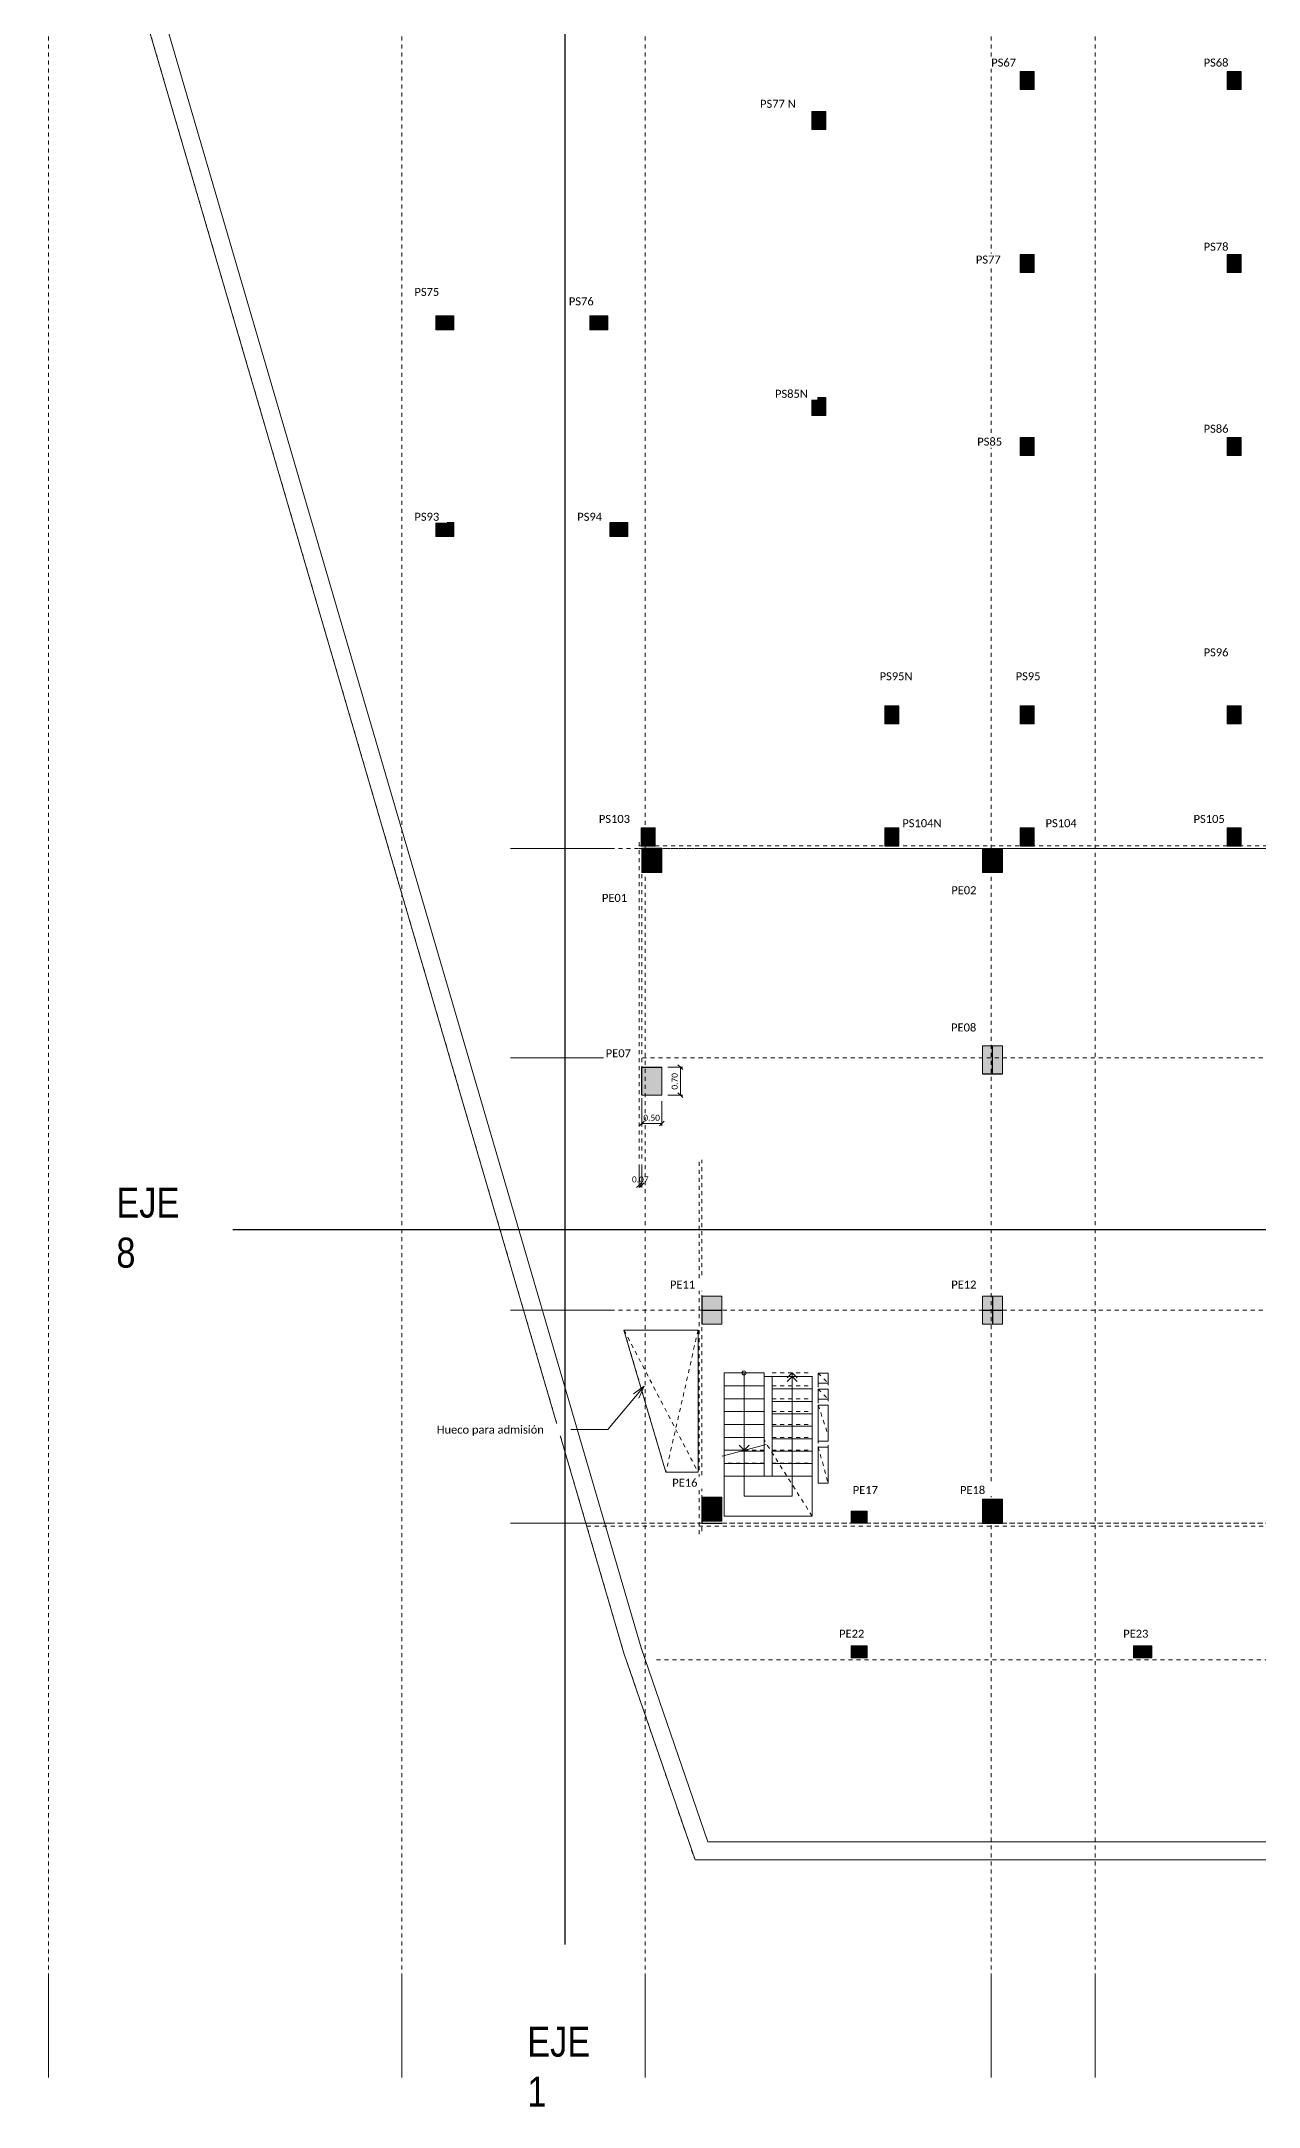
# Model space of a CAD drawing. Header units: millimetres. Extents: x -65 to 53, y -59 to 44.
# Drawn here: x -47.5 to -17.1, y -59 to -7.4 of the extents above; entities that cross this region are included whole.
import ezdxf

# ---------------------------------------------------------------- set-up
doc = ezdxf.new("R2010")
doc.units = ezdxf.units.MM
doc.linetypes.add('Trazo general', pattern=[0.001875, 0.00125, -0.000625])
for name, color, linetype, lineweight, true_color in [('0-AR-TXT-1', 5, 'Continuous', 5, 0x0000ff), ('0-AR-TXT-3', 7, 'Continuous', 5, 0xae3800), ('00-AUX-5', 7, 'Continuous', 25, 0xff8000), ('00-AUX-6', 5, 'Trazo general', 5, 0x0000ff), ('1-AR-PILARES-1', 7, 'Continuous', 5, 0xc0c0c0), ('CS-COTAS-1', 7, 'Continuous', 5, 0x544282), ('REJILLA-1', 7, 'Continuous', 5, 0x008080), ('REJILLA-2', 7, 'Trazo general', 5, 0x008080)]:
    doc.layers.add(name, color=color, linetype=linetype, lineweight=lineweight, true_color=true_color)
for name, color, linetype, lineweight in [('0-AUX', 7, 'Continuous', 5), ('00-AUX-1', 7, 'Trazo general', 5), ('00-AUX-4', 7, 'Continuous', 5), ('1-AR-ESCALERA', 7, 'Continuous', 5), ('1-AR-ESCALERA-1', 7, 'Trazo general', 5), ('1-AR-PILARES', 7, 'Continuous', 5), ('1-AR-VISTA', 7, 'Continuous', 5), ('CS-COTAS-100', 7, 'Continuous', 5)]:
    doc.layers.add(name, color=color, linetype=linetype, lineweight=lineweight)
doc.layers.add('EJES DE REPLANTEO', color=30, linetype='Continuous')
doc.styles.add('Calibri', font='calibri.ttf', dxfattribs={"height": 0.2})
doc.styles.add('Calibri_1', font='calibri.ttf', dxfattribs={"height": 0.15})
doc.styles.add('FS_Technic', font='technic_.ttf', dxfattribs={"height": 2.5})
doc.dimstyles.new('AIC_replanteo', dxfattribs={"dimscale": 0.3048, "dimtxt": 0.176602, "dimasz": 0.393701, "dimexe": 0.19685, "dimexo": 0.492126, "dimgap": 0.032808, "dimtad": 1, "dimrnd": 0.01, "dimzin": 0, "dimdsep": 46, "dimtxsty": 'Calibri_1', "dimblk1": 'OBLIQUE', "dimblk2": 'OBLIQUE', "dimsah": 1, "dimcen": 0.09, "dimazin": 0, "dimtfac": 1, "dimtdec": 4, "dimtix": 1, "dimtmove": 0, "dimatfit": 3, "dimfxl": 1, "dimtvp": 1, "dimtolj": 1, "dimtzin": 0, "dimarcsym": 2})

# ---------------------------------------------------------------- blocks, each defined once
blk = doc.blocks.new('DIMBLOCK12-Sótano 1- forjado 01 - STR')
at = {"layer": 'CS-COTAS-100', "color": 187, "lineweight": 15, "true_color": 0x544282, "transparency": 16777216}
for p, q in [((-31.528, -33.032), (-31.588, -32.972)), ((-31.528, -33.032), (-31.468, -33.092)), ((-31.528, -33.732), (-31.588, -33.672)), ((-31.528, -33.732), (-31.468, -33.792))]:
    blk.add_line(p, q, dxfattribs=at)
at = {"layer": 'CS-COTAS-100', "color": 187, "true_color": 0x544282, "transparency": 16777216}
for p, q in [((-31.528, -33.032), (-31.84, -33.032)), ((-31.528, -33.032), (-31.528, -33.732)), ((-31.528, -33.032), (-31.468, -33.032)), ((-31.528, -33.732), (-31.84, -33.732)), ((-31.528, -33.732), (-31.468, -33.732))]:
    blk.add_line(p, q, dxfattribs=at)
at = {"layer": 'CS-COTAS-100', "color": 0, "transparency": 16777216, "insert": (-31.746, -33.595), "char_height": 0.15, "width": 0.5107, "attachment_point": 1, "rotation": 90, "line_spacing_factor": 1.158048, "style": 'Calibri_1'}
blk.add_mtext('0.70', dxfattribs=at)
blk = doc.blocks.new('_Oblique')
at = {"color": 0, "linetype": 'ByBlock', "lineweight": -2}
blk.add_line((-0.5, -0.5), (0.5, 0.5), dxfattribs=at)
blk = doc.blocks.new('DIMBLOCK13-Sótano 1- forjado 01 - STR')
at = {"layer": 'CS-COTAS-100', "color": 187, "true_color": 0x544282, "transparency": 16777216}
for p, q in [((-32.49, -34.441), (-32.49, -33.882)), ((-31.99, -34.441), (-31.99, -33.882)), ((-32.49, -34.441), (-31.99, -34.441)), ((-32.49, -34.441), (-32.49, -34.501)), ((-31.99, -34.441), (-31.99, -34.501))]:
    blk.add_line(p, q, dxfattribs=at)
at = {"layer": 'CS-COTAS-100', "color": 187, "lineweight": 15, "true_color": 0x544282, "transparency": 16777216}
for p, q in [((-32.49, -34.441), (-32.55, -34.501)), ((-32.49, -34.441), (-32.43, -34.381)), ((-31.99, -34.441), (-32.05, -34.501)), ((-31.99, -34.441), (-31.93, -34.381))]:
    blk.add_line(p, q, dxfattribs=at)
at = {"layer": 'CS-COTAS-100', "color": 0, "transparency": 16777216, "insert": (-32.453, -34.223), "char_height": 0.15, "width": 0.5107, "attachment_point": 1, "line_spacing_factor": 1.158048, "style": 'Calibri_1'}
blk.add_mtext('0.50', dxfattribs=at)
blk = doc.blocks.new('DIMBLOCK27-Sótano 1- forjado 01 - STR')
at = {"layer": 'CS-COTAS-100', "color": 187, "true_color": 0x544282, "transparency": 16777216}
for p, q in [((-32.56, -35.982), (-32.56, -35.462)), ((-32.49, -35.982), (-32.49, -35.462)), ((-32.56, -35.982), (-32.49, -35.982)), ((-32.56, -35.982), (-32.56, -36.042)), ((-32.49, -35.982), (-32.49, -36.042))]:
    blk.add_line(p, q, dxfattribs=at)
at = {"layer": 'CS-COTAS-100', "color": 187, "lineweight": 15, "true_color": 0x544282, "transparency": 16777216}
for p, q in [((-32.56, -35.982), (-32.62, -36.042)), ((-32.56, -35.982), (-32.5, -35.922)), ((-32.49, -35.982), (-32.55, -36.042)), ((-32.49, -35.982), (-32.43, -35.922))]:
    blk.add_line(p, q, dxfattribs=at)
at = {"layer": 'CS-COTAS-100', "color": 0, "transparency": 16777216, "insert": (-32.738, -35.764), "char_height": 0.15, "width": 0.5107, "attachment_point": 1, "line_spacing_factor": 1.158048, "style": 'Calibri_1'}
blk.add_mtext('0.07', dxfattribs=at)
blk = doc.blocks.new('zw$7473')
at = {"layer": 'EJES DE REPLANTEO'}
for p, q in [((-53.898, -79.782), (-53.898, 15.611)), ((26.908, -61.93), (-62.197, -61.93))]:
    blk.add_line(p, q, dxfattribs=at)
at = {"layer": 'EJES DE REPLANTEO', "char_height": 0.75, "attachment_point": 1, "style": 'FS_Technic'}
for s, insert, width in [('EJE 8', (-65.111, -60.871), 0.46178), ('EJE 1', (-54.843, -81.838), 0.51538)]:
    blk.add_mtext(s, dxfattribs=dict(at, insert=insert, width=width))

msp = doc.modelspace()

# ---------------------------------------------------------------- hatches: boundary and pattern name
at = {"layer": '1-AR-PILARES-1'}
for points in [[(-22.68992, -8.60201), (-22.68992, -8.15201), (-23.03992, -8.15201), (-23.03992, -8.60201)], [(-17.51492, -8.60201), (-17.51492, -8.15201), (-17.86492, -8.15201), (-17.86492, -8.60201)], [(-27.88992, -9.60201), (-27.88992, -9.15201), (-28.23992, -9.15201), (-28.23992, -9.60201)], [(-23.03992, -13.17701), (-22.68992, -13.17701), (-22.68992, -12.72701), (-23.03992, -12.72701)], [(-17.86492, -13.17701), (-17.51492, -13.17701), (-17.51492, -12.72701), (-17.86492, -12.72701)], [(-37.18992, -14.60701), (-37.18992, -14.25701), (-37.63992, -14.25701), (-37.63992, -14.60701)], [(-33.33992, -14.60701), (-33.33992, -14.25701), (-33.78992, -14.25701), (-33.78992, -14.60701)], [(-27.88992, -16.75201), (-27.88992, -16.30201), (-28.23992, -16.30201), (-28.23992, -16.75201)], [(-23.03992, -17.75201), (-22.68992, -17.75201), (-22.68992, -17.30201), (-23.03992, -17.30201)], [(-17.86492, -17.75201), (-17.51492, -17.75201), (-17.51492, -17.30201), (-17.86492, -17.30201)], [(-37.18992, -19.77701), (-37.18992, -19.42701), (-37.63992, -19.42701), (-37.63992, -19.77701)], [(-32.83992, -19.77701), (-32.83992, -19.42701), (-33.28992, -19.42701), (-33.28992, -19.77701)], [(-26.06492, -24.45201), (-26.06492, -24.00201), (-26.41492, -24.00201), (-26.41492, -24.45201)], [(-22.68992, -24.45201), (-22.68992, -24.00201), (-23.03992, -24.00201), (-23.03992, -24.45201)], [(-17.51492, -24.45201), (-17.51492, -24.00201), (-17.86492, -24.00201), (-17.86492, -24.45201)], [(-32.50992, -27.50199), (-32.15992, -27.50199), (-32.15992, -27.05199), (-32.50992, -27.05199)], [(-26.06492, -27.50201), (-26.06492, -27.05201), (-26.41492, -27.05201), (-26.41492, -27.50201)], [(-22.68992, -27.50201), (-22.68992, -27.05201), (-23.03992, -27.05201), (-23.03992, -27.50201)], [(-17.51492, -27.50201), (-17.51492, -27.05201), (-17.86492, -27.05201), (-17.86492, -27.50201)], [(-32.48992, -28.17201), (-31.98992, -28.17201), (-31.98992, -27.57201), (-32.48992, -27.57201)], [(-23.47992, -28.17201), (-23.47992, -27.57201), (-23.97992, -27.57201), (-23.97992, -28.17201)], [(-23.47992, -33.20201), (-23.47992, -32.50201), (-23.97992, -32.50201), (-23.97992, -33.20201)], [(-32.48992, -33.73201), (-31.98992, -33.73201), (-31.98992, -33.03201), (-32.48992, -33.03201)], [(-31.98992, -33.73201), (-31.98992, -33.03201), (-32.48992, -33.03201), (-32.48992, -33.73201)], [(-30.48992, -39.45201), (-30.48992, -38.75201), (-30.98992, -38.75201), (-30.98992, -39.45201)], [(-23.47992, -39.45201), (-23.47992, -38.75201), (-23.97992, -38.75201), (-23.97992, -39.45201)], [(-30.98992, -44.38201), (-30.48992, -44.38201), (-30.48992, -43.78201), (-30.98992, -43.78201)], [(-23.47992, -44.43201), (-23.47992, -43.83201), (-23.97992, -43.83201), (-23.97992, -44.43201)], [(-26.85992, -44.43201), (-26.85992, -44.13201), (-27.25992, -44.13201), (-27.25992, -44.43201)], [(-26.85992, -47.79201), (-26.85992, -47.49201), (-27.25992, -47.49201), (-27.25992, -47.79201)], [(-19.74992, -47.79201), (-19.74992, -47.49201), (-20.19992, -47.49201), (-20.19992, -47.79201)]]:
    msp.add_hatch(color=256, dxfattribs=at).paths.add_polyline_path(points)

# ---------------------------------------------------------------- linework, layer by layer
at = {"layer": '0-AR-TXT-1'}
for p, q in [((-32.42874, -41.00762), (-33.34385, -42.09072)), ((-32.42874, -41.00762), (-32.69863, -41.19524)), ((-32.42874, -41.00762), (-32.56866, -41.30505)), ((-34.7687, -42.09072), (-34.89782, -42.09072)), ((-33.34385, -42.09072), (-34.7687, -42.09072))]:
    msp.add_line(p, q, dxfattribs=at)
at = {"layer": '0-AUX'}
for p, q in [((-29.93492, -40.67464), (-29.93492, -40.99686)), ((-28.73492, -40.67464), (-28.85992, -40.79964)), ((-28.73492, -40.76352), (-28.85992, -40.88852)), ((-28.73492, -43.25241), (-28.73492, -40.67464)), ((-28.73492, -40.67464), (-28.60992, -40.79964)), ((-28.73492, -41.07464), (-28.73492, -40.76352)), ((-28.73492, -40.76352), (-28.60992, -40.88852)), ((-29.93492, -40.99686), (-29.93492, -41.31908)), ((-28.73492, -41.38575), (-28.73492, -41.07464)), ((-29.93492, -41.31908), (-29.93492, -41.6413)), ((-29.93492, -41.6413), (-29.93492, -41.96352)), ((-28.73492, -41.69686), (-28.73492, -41.38575)), ((-28.73492, -42.00797), (-28.73492, -41.69686)), ((-29.93492, -41.96352), (-29.93492, -42.28575)), ((-29.93492, -42.28575), (-29.93492, -42.60797)), ((-28.73492, -42.31908), (-28.73492, -42.00797)), ((-28.73492, -42.63019), (-28.73492, -42.31908)), ((-29.93492, -42.60797), (-30.05992, -42.48297)), ((-29.93492, -42.60797), (-29.80992, -42.48297)), ((-29.93492, -42.60797), (-29.93492, -43.25241)), ((-29.93492, -42.60797), (-29.93492, -42.63019)), ((-29.93492, -42.63019), (-29.93492, -42.9413)), ((-28.73492, -42.9413), (-28.73492, -42.63019)), ((-29.93492, -42.9413), (-29.93492, -43.25241)), ((-29.93492, -43.25241), (-29.93492, -43.75241)), ((-29.93492, -43.25241), (-29.93492, -43.75241)), ((-28.73492, -43.25241), (-28.73492, -42.9413)), ((-28.73492, -43.75241), (-28.73492, -43.25241)), ((-28.73492, -43.75241), (-28.73492, -43.25241)), ((-29.93492, -43.75241), (-28.73492, -43.75241)), ((-29.93492, -43.75241), (-28.73492, -43.75241))]:
    msp.add_line(p, q, dxfattribs=at)
msp.add_circle((-29.93492, -40.67464), 0.05, dxfattribs=at)
at = {"layer": '00-AUX-1'}
for p, q in [((-31.88975, -43.15201), (-32.93698, -39.60201)), ((-32.93698, -39.60201), (-31.08492, -39.60201)), ((-32.93698, -39.60201), (-31.08492, -43.15201)), ((-31.08492, -39.60201), (-31.88975, -43.15201)), ((-31.08492, -39.60201), (-31.08492, -43.15201)), ((-28.08492, -43.42701), (-28.08492, -40.67701)), ((-28.08492, -40.67701), (-27.83492, -40.67701)), ((-28.08492, -40.67701), (-27.83492, -40.92701)), ((-27.83492, -40.67701), (-27.83492, -43.42701)), ((-28.08492, -41.07701), (-27.83492, -41.32701)), ((-28.08492, -41.47701), (-27.83492, -42.22701)), ((-28.23492, -44.25201), (-29.43492, -42.3492)), ((-28.08492, -42.51379), (-27.83492, -43.42701)), ((-31.08492, -43.15201), (-31.88975, -43.15201)), ((-27.83492, -43.42701), (-28.08492, -43.42701))]:
    msp.add_line(p, q, dxfattribs=at)
at = {"layer": '00-AUX-4'}
for p, q in [((-47.36546, 1.65184), (-32.93783, -47.67945)), ((-46.93355, 1.77816), (-32.50889, -47.543)), ((-32.93783, -47.67945), (-31.16105, -52.84245)), ((-32.50889, -47.543), (-30.84001, -52.39245)), ((-30.84001, -52.39245), (42.81008, -52.39245)), ((-31.16105, -52.84245), (43.26008, -52.84245))]:
    msp.add_line(p, q, dxfattribs=at)
at = {"layer": '00-AUX-5'}
for p, q in [((-22.86492, -8.15201), (-22.86492, -8.60201)), ((-17.68992, -8.15201), (-17.68992, -8.60201)), ((-23.03992, -8.37701), (-22.68992, -8.37701)), ((-17.86492, -8.37701), (-17.51492, -8.37701)), ((-28.06492, -9.15201), (-28.06492, -9.60201)), ((-28.23992, -9.37701), (-27.88992, -9.37701)), ((-22.86492, -12.72701), (-22.86492, -13.17701)), ((-17.68992, -12.72701), (-17.68992, -13.17701)), ((-23.03992, -12.95201), (-22.68992, -12.95201)), ((-17.86492, -12.95201), (-17.51492, -12.95201)), ((-37.63992, -14.43201), (-37.18992, -14.43201)), ((-37.41492, -14.25701), (-37.41492, -14.60701)), ((-33.78992, -14.43201), (-33.33992, -14.43201)), ((-33.56492, -14.25701), (-33.56492, -14.60701)), ((-28.06492, -16.30201), (-28.06492, -16.75201)), ((-28.23992, -16.52701), (-27.88992, -16.52701)), ((-23.03992, -17.52701), (-22.68992, -17.52701)), ((-22.86492, -17.30201), (-22.86492, -17.75201)), ((-17.86492, -17.52701), (-17.51492, -17.52701)), ((-17.68992, -17.30201), (-17.68992, -17.75201)), ((-37.63992, -19.60201), (-37.18992, -19.60201)), ((-37.41492, -19.42701), (-37.41492, -19.77701)), ((-33.28992, -19.60201), (-32.83992, -19.60201)), ((-33.06492, -19.42701), (-33.06492, -19.77701)), ((-26.41492, -24.22701), (-26.06492, -24.22701)), ((-26.23992, -24.00201), (-26.23992, -24.45201)), ((-23.03992, -24.22701), (-22.68992, -24.22701)), ((-22.86492, -24.00201), (-22.86492, -24.45201)), ((-17.85992, -24.22701), (-17.50992, -24.22701)), ((-17.68492, -24.00201), (-17.68492, -24.45201)), ((-32.33492, -27.05201), (-32.33492, -27.50201)), ((-26.23992, -27.05201), (-26.23992, -27.50201)), ((-22.86492, -27.05201), (-22.86492, -27.50201)), ((-17.68992, -27.05201), (-17.68992, -27.50201)), ((-32.50992, -27.50201), (-32.15992, -27.50201)), ((-31.98992, -27.57201), (-32.48992, -27.57201)), ((-32.48992, -27.57201), (-32.48992, -28.17201)), ((-26.41492, -27.50201), (-26.06492, -27.50201)), ((-23.97992, -27.57201), (-23.47992, -27.57201)), ((-23.72992, -27.57201), (-23.72992, -28.17201)), ((-23.03992, -27.50201), (-22.68992, -27.50201)), ((-17.86492, -27.50201), (-17.51492, -27.50201)), ((-23.72992, -33.20201), (-23.72992, -32.50201)), ((-32.48992, -33.73201), (-32.48992, -33.03201)), ((-32.48992, -33.03201), (-31.98992, -33.03201)), ((-23.97992, -33.20201), (-23.47992, -33.20201)), ((-30.98992, -38.75201), (-30.98992, -39.45201)), ((-30.98992, -39.10201), (-30.48992, -39.10201)), ((-23.97992, -39.10201), (-23.47992, -39.10201)), ((-23.72992, -38.75201), (-23.72992, -39.45201)), ((-30.98992, -43.83201), (-30.98992, -44.43201)), ((-23.72992, -44.43201), (-23.72992, -43.83201)), ((-27.05992, -44.13201), (-27.05992, -44.43201)), ((-30.98992, -44.43201), (-30.48992, -44.43201)), ((-26.85992, -44.43201), (-27.25992, -44.43201)), ((-23.97992, -44.43201), (-23.47992, -44.43201)), ((-27.25992, -47.49201), (-26.85992, -47.49201)), ((-27.05992, -47.49201), (-27.05992, -47.79201)), ((-20.19992, -47.49201), (-19.74992, -47.49201)), ((-19.97492, -47.49201), (-19.97492, -47.79201))]:
    msp.add_line(p, q, dxfattribs=at)
at = {"layer": '00-AUX-6'}
for p, q in [((-47.49795, 2.10486), (-32.93783, -47.67945)), ((-32.55992, -35.31201), (-32.55992, -27.41201)), ((-32.55992, -27.50201), (26.26008, -27.50201)), ((-32.55992, -27.57201), (26.26008, -27.57201)), ((-32.48992, -35.31201), (-32.48992, -27.41201)), ((-31.05992, -44.70201), (-31.05992, -35.35201)), ((-30.98992, -44.63201), (-30.98992, -35.35201)), ((-33.90174, -44.43201), (43.26008, -44.43201)), ((-33.86711, -44.50201), (43.26008, -44.50201)), ((-32.93783, -47.67945), (-31.16105, -52.84245)), ((-32.12583, -47.84245), (43.54008, -47.84245)), ((43.26008, -52.84245), (-31.16105, -52.84245))]:
    msp.add_line(p, q, dxfattribs=at)
at = {"layer": '1-AR-ESCALERA'}
for p, q in [((-29.43492, -40.67464), (-30.43492, -40.67464)), ((-30.43492, -40.67464), (-30.43492, -42.74194)), ((-29.43492, -40.67464), (-30.43492, -40.67464)), ((-29.43492, -40.67464), (-29.43492, -42.47399)), ((-29.23492, -40.76352), (-28.23492, -40.76352)), ((-29.23492, -43.25241), (-29.23492, -40.76352)), ((-29.43492, -40.99686), (-30.43492, -40.99686)), ((-29.23492, -41.07464), (-28.23492, -41.07464)), ((-29.43492, -41.31908), (-30.43492, -41.31908)), ((-29.43492, -41.6413), (-30.43492, -41.6413)), ((-29.23492, -41.38575), (-28.23492, -41.38575)), ((-29.23492, -41.69686), (-28.23492, -41.69686)), ((-29.43492, -41.96352), (-30.43492, -41.96352)), ((-29.43492, -42.28575), (-30.43492, -42.28575)), ((-29.23492, -42.00797), (-28.23492, -42.00797)), ((-29.23492, -42.31908), (-28.23492, -42.31908)), ((-30.48322, -42.75488), (-29.38662, -42.46105)), ((-29.93492, -42.60797), (-30.43492, -42.60797)), ((-29.43492, -42.63019), (-30.01785, -42.63019)), ((-29.43492, -42.47399), (-29.43492, -43.25241)), ((-29.23492, -42.63019), (-28.23492, -42.63019)), ((-29.43492, -42.9413), (-30.43492, -42.9413)), ((-29.43492, -43.25241), (-30.43492, -43.25241)), ((-29.43492, -43.25241), (-30.43492, -43.25241)), ((-29.23492, -43.25241), (-29.43492, -43.25241)), ((-29.23492, -42.9413), (-28.23492, -42.9413)), ((-29.23492, -43.25241), (-28.23492, -43.25241)), ((-29.23492, -43.25241), (-28.23492, -43.25241))]:
    msp.add_line(p, q, dxfattribs=at)
at = {"layer": '1-AR-ESCALERA-1'}
for p, q in [((-29.23492, -40.67464), (-28.23492, -40.67464)), ((-29.23492, -43.25241), (-29.23492, -40.67464)), ((-28.23492, -43.25241), (-28.23492, -40.67464)), ((-29.23492, -40.99686), (-28.23492, -40.99686)), ((-29.23492, -41.31908), (-28.23492, -41.31908)), ((-29.23492, -41.6413), (-28.23492, -41.6413)), ((-29.23492, -41.96352), (-28.23492, -41.96352)), ((-29.23492, -42.28575), (-28.23492, -42.28575)), ((-30.43492, -42.74194), (-30.43492, -43.25241)), ((-29.43492, -42.60797), (-29.93492, -42.60797)), ((-29.43492, -42.47399), (-29.43492, -43.25241)), ((-29.23492, -42.60797), (-28.23492, -42.60797)), ((-29.43492, -42.93019), (-30.43492, -42.93019)), ((-30.43492, -43.25241), (-30.43492, -44.25241)), ((-29.43492, -43.25241), (-30.43492, -43.25241)), ((-29.43492, -43.25241), (-30.43492, -43.25241)), ((-29.23492, -43.25241), (-29.43492, -43.25241)), ((-29.23492, -42.93019), (-28.23492, -42.93019)), ((-29.23492, -43.25241), (-28.23492, -43.25241)), ((-29.23492, -43.25241), (-28.23492, -43.25241)), ((-28.23492, -44.25241), (-28.23492, -43.25241)), ((-30.43492, -44.25241), (-28.23492, -44.25241))]:
    msp.add_line(p, q, dxfattribs=at)
at = {"layer": '1-AR-PILARES'}
for p, q in [((-23.03992, -8.15201), (-23.03992, -8.60201)), ((-22.68992, -8.15201), (-23.03992, -8.15201)), ((-22.68992, -8.60201), (-22.68992, -8.15201)), ((-17.86492, -8.15201), (-17.86492, -8.60201)), ((-17.51492, -8.15201), (-17.86492, -8.15201)), ((-17.51492, -8.60201), (-17.51492, -8.15201)), ((-23.03992, -8.60201), (-22.68992, -8.60201)), ((-17.86492, -8.60201), (-17.51492, -8.60201)), ((-28.23992, -9.15201), (-28.23992, -9.60201)), ((-27.88992, -9.15201), (-28.23992, -9.15201)), ((-27.88992, -9.60201), (-27.88992, -9.15201)), ((-28.23992, -9.60201), (-27.88992, -9.60201)), ((-23.03992, -12.72701), (-23.03992, -13.17701)), ((-22.68992, -12.72701), (-23.03992, -12.72701)), ((-22.68992, -13.17701), (-22.68992, -12.72701)), ((-17.86492, -12.72701), (-17.86492, -13.17701)), ((-17.51492, -12.72701), (-17.86492, -12.72701)), ((-17.51492, -13.17701), (-17.51492, -12.72701)), ((-23.03992, -13.17701), (-22.68992, -13.17701)), ((-17.86492, -13.17701), (-17.51492, -13.17701)), ((-37.18992, -14.25701), (-37.63992, -14.25701)), ((-37.63992, -14.25701), (-37.63992, -14.60701)), ((-37.18992, -14.60701), (-37.18992, -14.25701)), ((-33.33992, -14.25701), (-33.78992, -14.25701)), ((-33.78992, -14.25701), (-33.78992, -14.60701)), ((-33.33992, -14.60701), (-33.33992, -14.25701)), ((-37.63992, -14.60701), (-37.18992, -14.60701)), ((-33.78992, -14.60701), (-33.33992, -14.60701)), ((-28.23992, -16.30201), (-28.23992, -16.75201)), ((-27.88992, -16.30201), (-28.23992, -16.30201)), ((-27.88992, -16.75201), (-27.88992, -16.30201)), ((-28.23992, -16.75201), (-27.88992, -16.75201)), ((-23.03992, -17.30201), (-23.03992, -17.75201)), ((-22.68992, -17.30201), (-23.03992, -17.30201)), ((-22.68992, -17.75201), (-22.68992, -17.30201)), ((-17.86492, -17.30201), (-17.86492, -17.75201)), ((-17.51492, -17.30201), (-17.86492, -17.30201)), ((-17.51492, -17.75201), (-17.51492, -17.30201)), ((-23.03992, -17.75201), (-22.68992, -17.75201)), ((-17.86492, -17.75201), (-17.51492, -17.75201)), ((-37.18992, -19.42701), (-37.63992, -19.42701)), ((-37.63992, -19.42701), (-37.63992, -19.77701)), ((-37.18992, -19.77701), (-37.18992, -19.42701)), ((-32.83992, -19.42701), (-33.28992, -19.42701)), ((-33.28992, -19.42701), (-33.28992, -19.77701)), ((-32.83992, -19.77701), (-32.83992, -19.42701)), ((-37.63992, -19.77701), (-37.18992, -19.77701)), ((-33.28992, -19.77701), (-32.83992, -19.77701)), ((-26.41492, -24.00201), (-26.41492, -24.45201)), ((-26.06492, -24.00201), (-26.41492, -24.00201)), ((-26.06492, -24.45201), (-26.06492, -24.00201)), ((-23.03992, -24.00201), (-23.03992, -24.45201)), ((-22.68992, -24.00201), (-23.03992, -24.00201)), ((-22.68992, -24.45201), (-22.68992, -24.00201)), ((-17.86492, -24.00201), (-17.86492, -24.45201)), ((-17.51492, -24.00201), (-17.86492, -24.00201)), ((-17.51492, -24.45201), (-17.51492, -24.00201)), ((-26.41492, -24.45201), (-26.06492, -24.45201)), ((-23.03992, -24.45201), (-22.68992, -24.45201)), ((-17.86492, -24.45201), (-17.51492, -24.45201)), ((-32.15992, -27.05199), (-32.50992, -27.05199)), ((-32.50992, -27.05199), (-32.50992, -27.50199)), ((-32.15992, -27.50199), (-32.15992, -27.05199)), ((-26.41492, -27.05201), (-26.41492, -27.50201)), ((-26.06492, -27.05201), (-26.41492, -27.05201)), ((-26.06492, -27.50201), (-26.06492, -27.05201)), ((-23.03992, -27.05201), (-23.03992, -27.50201)), ((-22.68992, -27.05201), (-23.03992, -27.05201)), ((-22.68992, -27.50201), (-22.68992, -27.05201)), ((-17.86492, -27.05201), (-17.86492, -27.50201)), ((-17.51492, -27.05201), (-17.86492, -27.05201)), ((-17.51492, -27.50201), (-17.51492, -27.05201)), ((-32.50992, -27.50199), (-32.15992, -27.50199)), ((-31.98992, -27.57201), (-32.48992, -27.57201)), ((-32.48992, -27.57201), (-32.48992, -28.17201)), ((-31.98992, -28.17201), (-31.98992, -27.57201)), ((-26.41492, -27.50201), (-26.06492, -27.50201)), ((-23.47992, -27.57201), (-23.97992, -27.57201)), ((-23.97992, -27.57201), (-23.97992, -28.17201)), ((-23.47992, -28.17201), (-23.47992, -27.57201)), ((-23.03992, -27.50201), (-22.68992, -27.50201)), ((-17.86492, -27.50201), (-17.51492, -27.50201)), ((-32.48992, -28.17201), (-31.98992, -28.17201)), ((-23.97992, -28.17201), (-23.47992, -28.17201)), ((-23.97992, -32.50201), (-23.97992, -33.20201)), ((-23.47992, -32.50201), (-23.97992, -32.50201)), ((-23.47992, -33.20201), (-23.47992, -32.50201)), ((-32.48992, -33.03201), (-32.48992, -33.73201)), ((-31.98992, -33.03201), (-32.48992, -33.03201)), ((-32.48992, -33.03201), (-32.48992, -33.73201)), ((-31.98992, -33.03201), (-32.48992, -33.03201)), ((-31.98992, -33.73201), (-31.98992, -33.03201)), ((-31.98992, -33.73201), (-31.98992, -33.03201)), ((-23.97992, -33.20201), (-23.47992, -33.20201)), ((-32.48992, -33.73201), (-31.98992, -33.73201)), ((-32.48992, -33.73201), (-31.98992, -33.73201)), ((-30.48992, -38.75201), (-30.98992, -38.75201)), ((-30.98992, -38.75201), (-30.98992, -39.45201)), ((-30.48992, -39.45201), (-30.48992, -38.75201)), ((-23.97992, -38.75201), (-23.97992, -39.45201)), ((-23.47992, -38.75201), (-23.97992, -38.75201)), ((-23.47992, -39.45201), (-23.47992, -38.75201)), ((-30.98992, -39.45201), (-30.48992, -39.45201)), ((-23.97992, -39.45201), (-23.47992, -39.45201)), ((-30.98992, -43.78201), (-30.98992, -44.38201)), ((-30.48992, -43.78201), (-30.98992, -43.78201)), ((-30.48992, -44.38201), (-30.48992, -43.78201)), ((-23.47992, -43.83201), (-23.97992, -43.83201)), ((-23.97992, -43.83201), (-23.97992, -44.43201)), ((-23.47992, -44.43201), (-23.47992, -43.83201)), ((-30.98992, -44.38201), (-30.48992, -44.38201)), ((-26.85992, -44.13201), (-27.25992, -44.13201)), ((-27.25992, -44.13201), (-27.25992, -44.43201)), ((-26.85992, -44.43201), (-26.85992, -44.13201)), ((-27.25992, -44.43201), (-26.85992, -44.43201)), ((-23.97992, -44.43201), (-23.47992, -44.43201)), ((-26.85992, -47.49201), (-27.25992, -47.49201)), ((-27.25992, -47.49201), (-27.25992, -47.79201)), ((-27.25992, -47.79201), (-26.85992, -47.79201)), ((-26.85992, -47.79201), (-26.85992, -47.49201)), ((-19.74992, -47.49201), (-20.19992, -47.49201)), ((-20.19992, -47.49201), (-20.19992, -47.79201)), ((-20.19992, -47.79201), (-19.74992, -47.79201)), ((-19.74992, -47.79201), (-19.74992, -47.49201))]:
    msp.add_line(p, q, dxfattribs=at)
at = {"layer": '1-AR-VISTA'}
for p, q in [((-47.06825, 2.23872), (-32.50889, -47.543)), ((-32.93698, -39.60201), (-31.08492, -39.60201)), ((-31.88975, -43.15201), (-32.93698, -39.60201)), ((-31.08492, -39.60201), (-31.08492, -43.15201)), ((-29.43492, -40.76352), (-28.23492, -40.76352)), ((-28.23492, -40.76352), (-28.23492, -44.25201)), ((-28.08492, -40.92701), (-28.08492, -40.67701)), ((-28.08492, -40.67701), (-27.83492, -40.67701)), ((-27.83492, -40.67701), (-27.83492, -40.92701)), ((-27.83492, -40.92701), (-28.08492, -40.92701)), ((-28.08492, -41.32701), (-28.08492, -41.07701)), ((-28.08492, -41.07701), (-27.83492, -41.07701)), ((-27.83492, -41.07701), (-27.83492, -41.32701)), ((-27.83492, -41.32701), (-28.08492, -41.32701)), ((-28.08492, -42.37701), (-28.08492, -41.47701)), ((-28.08492, -41.47701), (-27.83492, -41.47701)), ((-27.83492, -41.47701), (-27.83492, -42.37701)), ((-30.43492, -44.25201), (-30.43492, -42.74194)), ((-27.83492, -42.37701), (-28.08492, -42.37701)), ((-28.08492, -43.42701), (-28.08492, -42.52701)), ((-28.08492, -42.52701), (-27.83492, -42.52701)), ((-27.83492, -42.52701), (-27.83492, -43.42701)), ((-31.08492, -43.15201), (-31.88975, -43.15201)), ((-27.83492, -43.42701), (-28.08492, -43.42701)), ((-28.23492, -44.25201), (-30.43492, -44.25201)), ((-32.50889, -47.543), (-30.84001, -52.39245)), ((-30.84001, -52.39245), (42.81008, -52.39245))]:
    msp.add_line(p, q, dxfattribs=at)
at = {"layer": 'REJILLA-1'}
for p, q in [((-35.77049, -27.57201), (-33.27049, -27.57201)), ((-35.77049, -32.80201), (-33.27049, -32.80201)), ((-35.77049, -39.10201), (-33.27049, -39.10201)), ((-35.77049, -44.43201), (-33.27049, -44.43201)), ((-47.31992, -58.27901), (-47.31992, -55.77901)), ((-38.48992, -58.27901), (-38.48992, -55.77901)), ((-32.40992, -58.27901), (-32.40992, -55.77901)), ((-23.75992, -58.27901), (-23.75992, -55.77901)), ((-21.15992, -58.27901), (-21.15992, -55.77901))]:
    msp.add_line(p, q, dxfattribs=at)
at = {"layer": 'REJILLA-2'}
for p, q in [((-47.31992, -55.77901), (-47.31992, 40.60006)), ((-38.48992, -55.77901), (-38.48992, 40.60006)), ((-32.40992, -55.77901), (-32.40992, 40.60006)), ((-23.75992, -55.77901), (-23.75992, 40.60006)), ((-21.15992, -55.77901), (-21.15992, 40.60006)), ((-33.27049, -27.57201), (48.77676, -27.57201)), ((-33.27049, -32.80201), (48.77676, -32.80201)), ((-33.27049, -39.10201), (48.77676, -39.10201)), ((-33.27049, -44.43201), (48.77676, -44.43201))]:
    msp.add_line(p, q, dxfattribs=at)

# ---------------------------------------------------------------- texts
at = {"layer": '0-AR-TXT-1', "insert": (-27.21997, -43.50053), "char_height": 0.2, "width": 0.76962, "attachment_point": 1, "style": 'Calibri', "bg_fill": 3, "box_fill_scale": 1.25, "bg_fill_color": 256, "bg_fill_true_color": 13158600, "bg_fill_transparency": 0}
msp.add_mtext('PE17', dxfattribs=at)
at = {"layer": '0-AR-TXT-3', "char_height": 0.2, "attachment_point": 1, "style": 'Calibri', "bg_fill": 3, "box_fill_scale": 1.25, "bg_fill_color": 256, "bg_fill_true_color": 13158600, "bg_fill_transparency": 0}
for s, insert, width in [('PS96', (-18.45115, -22.56761), 0.7616031), ('PS95N', (-26.54882, -23.1657), 1.0101262), ('PS95', (-23.14882, -23.1657), 0.7616031)]:
    msp.add_mtext(s, dxfattribs=dict(at, insert=insert, width=width))

# ---------------------------------------------------------------- dimensions: what is measured, and where the dimension line sits
at = {"layer": 'CS-COTAS-1'}
dim = msp.add_linear_dim(base=(-31.52763, -33.73201), p1=(-31.98992, -33.03201), p2=(-31.98992, -33.73201), angle=90, dimstyle='AIC_replanteo', override={"dimpost": '<>', "dimfxl": 0.7}, dxfattribs=at)
dim.commit()
dim.dimension.update_dxf_attribs({"geometry": 'DIMBLOCK12-Sótano 1- forjado 01 - STR', "text_midpoint": (-31.61447, -33.38201)})
for base, p1, p2, override, picture, middle in [((-31.98992, -34.44102), (-32.48992, -33.73201), (-31.98992, -33.73201), {"dimpost": '<>', "dimfxl": 0.5}, 'DIMBLOCK13-Sótano 1- forjado 01 - STR', (-32.23992, -34.35418)), ((-32.48992, -35.98153), (-32.55992, -35.31201), (-32.48992, -35.31201), {"dimpost": '<>', "dimfxl": 0.07}, 'DIMBLOCK27-Sótano 1- forjado 01 - STR', (-32.52492, -35.89469))]:
    dim = msp.add_linear_dim(base=base, p1=p1, p2=p2, dimstyle='AIC_replanteo', override=override, dxfattribs=at)
    dim.commit()
    dim.dimension.update_dxf_attribs({"geometry": picture, "text_midpoint": middle})

# ---------------------------------------------------------------- next in the draw order: texts
at = {"layer": '0-AR-TXT-1', "char_height": 0.2, "attachment_point": 1, "style": 'Calibri', "bg_fill": 3, "box_fill_scale": 1.25, "bg_fill_color": 256, "bg_fill_true_color": 13158600, "bg_fill_transparency": 0}
for s, insert, width in [('PE01', (-33.48814, -28.70337), 0.76962), ('PE02', (-24.75786, -28.51188), 0.76962), ('PE08', (-24.76242, -31.94144), 0.76962), ('PE07', (-33.39242, -32.5856), 0.76962), ('PE11', (-31.78829, -38.36591), 0.76962), ('PE12', (-24.75829, -38.36591), 0.76962), ('Hueco para admisión', (-37.61641, -41.99072), 3.2949356), ('PE16', (-31.73034, -43.3177), 0.76962), ('PE18', (-24.53997, -43.50053), 0.76962), ('PE22', (-27.56108, -47.09094), 0.76962), ('PE23', (-20.46108, -47.09094), 0.76962)]:
    msp.add_mtext(s, dxfattribs=dict(at, insert=insert, width=width))
at = {"layer": '0-AR-TXT-3', "char_height": 0.2, "attachment_point": 1, "style": 'Calibri', "bg_fill": 3, "box_fill_scale": 1.25, "bg_fill_color": 256, "bg_fill_true_color": 13158600, "bg_fill_transparency": 0}
for s, insert, width in [('PS67', (-23.75912, -7.83053), 0.7616031), ('PS68', (-18.45115, -7.83053), 0.7616031), ('PS77 N', (-29.53616, -8.86065), 1.0983119), ('PS78', (-18.45115, -12.43053), 0.7616031), ('PS77', (-24.14335, -12.75249), 0.7616031), ('PS75', (-38.1733, -13.56085), 0.7616031), ('PS76', (-34.31445, -13.79615), 0.7616031), ('PS85N', (-29.16261, -16.10679), 1.0101262), ('PS86', (-18.45115, -16.98053), 0.7616031), ('PS85', (-24.10907, -17.30249), 0.7616031), ('PS93', (-38.1733, -19.18036), 0.7616031), ('PS94', (-34.10435, -19.18036), 0.7616031), ('PS103', (-33.56481, -26.73053), 0.9540081), ('PS104N', (-25.98152, -26.83697), 1.2025313), ('PS104', (-22.40152, -26.83697), 0.9540081), ('PS105', (-18.70274, -26.73053), 0.9540081)]:
    msp.add_mtext(s, dxfattribs=dict(at, insert=insert, width=width))

# ---------------------------------------------------------------- next in the draw order: block references
msp.add_blockref('zw$7473', (19.48854, 24.82822))

doc.saveas('drawing.dxf')
